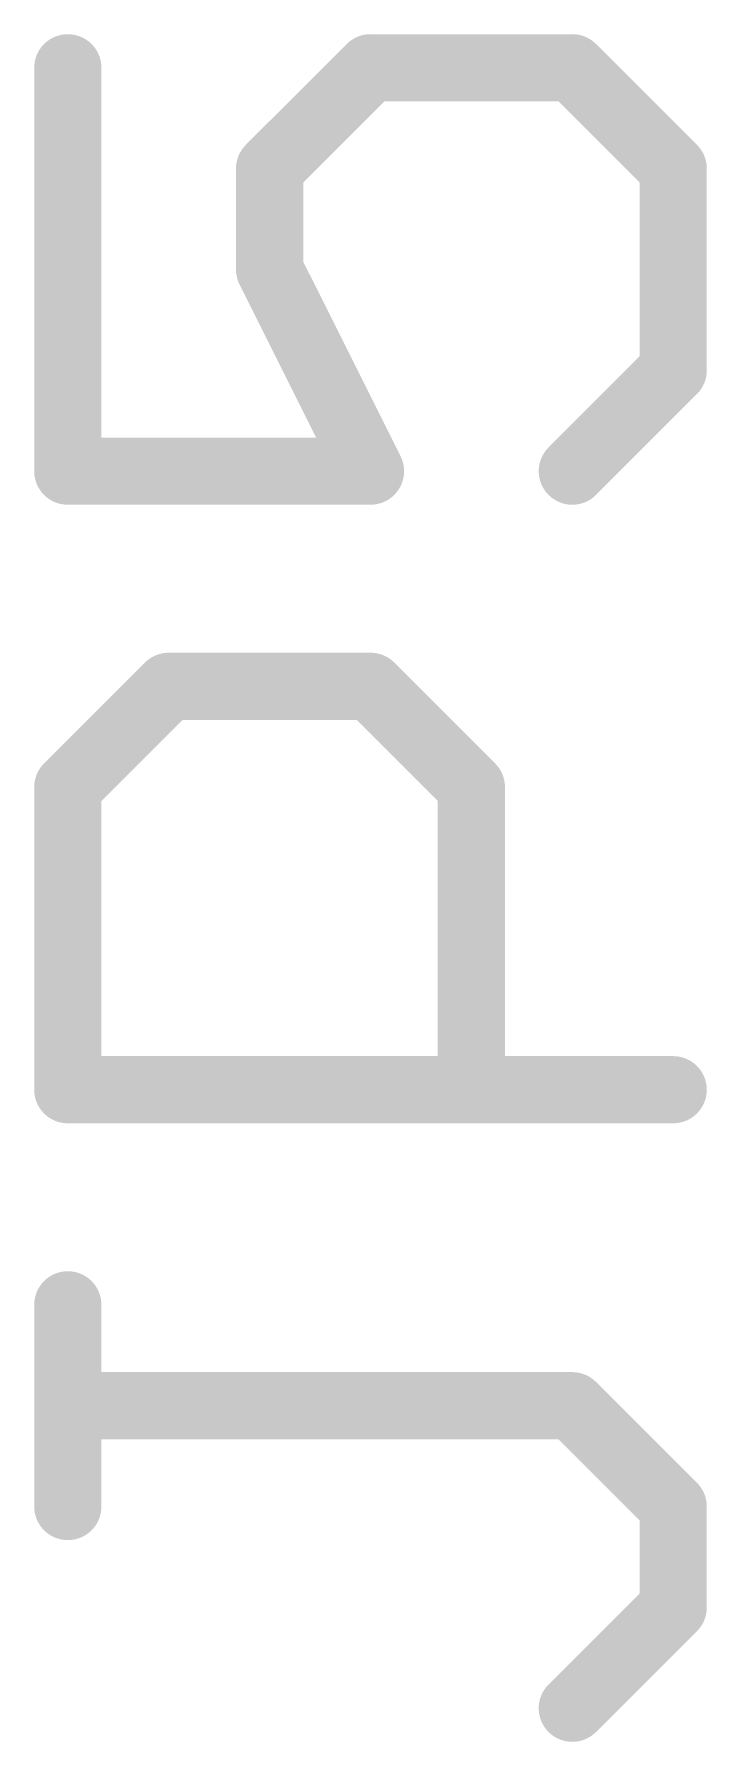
# Model space of a CAD drawing. Extents: x -22 to 85, y -18 to 35.
# Drawn here: x -1.83 to -0.559, y 3.734 to 6.962 of the extents above; entities that cross this region are included whole.
import ezdxf

# ---------------------------------------------------------------- set-up
doc = ezdxf.new("R2010")
doc.units = 0
doc.layers.add('25', color=253, linetype='CONTINUOUS')

msp = doc.modelspace()

# ---------------------------------------------------------------- linework, layer by layer
at = {"layer": '25', "const_width": 0.127}
for points in [[(-1.7663, 6.8987), (-1.7663, 6.1361)], [(-1.385, 6.7081), (-1.1943, 6.8987)], [(-1.1943, 6.8987), (-0.813, 6.8987)], [(-0.813, 6.8987), (-0.6223, 6.7081)], [(-1.385, 6.5174), (-1.385, 6.7081)], [(-0.6223, 6.7081), (-0.6223, 6.3268)], [(-1.1943, 6.1361), (-1.385, 6.5174)], [(-0.6223, 6.3268), (-0.813, 6.1361)], [(-1.7663, 6.1361), (-1.1943, 6.1361)], [(-1.7663, 5.5387), (-1.5756, 5.7293)], [(-1.5756, 5.7293), (-1.1943, 5.7293)], [(-1.1943, 5.7293), (-1.0036, 5.5387)], [(-1.7663, 4.9667), (-1.7663, 5.5387)], [(-1.0036, 5.5387), (-1.0036, 4.9667)], [(-0.6223, 4.9667), (-1.7663, 4.9667)], [(-1.7663, 4.1786), (-1.7663, 4.56)], [(-0.813, 4.3693), (-1.7663, 4.3693)], [(-0.6223, 4.1786), (-0.813, 4.3693)], [(-0.6223, 3.988), (-0.6223, 4.1786)], [(-0.813, 3.7973), (-0.6223, 3.988)]]:
    msp.add_lwpolyline(points, dxfattribs=at)
at = {"layer": '25', "const_width": 0.0635}
for points in [[(-1.7345, 6.8987, 1), (-1.798, 6.8987)], [(-1.1943, 6.9305, 1), (-1.1943, 6.867)], [(-1.1718, 6.8763, 1), (-1.2167, 6.9212)], [(-0.7905, 6.9212, 1), (-0.8354, 6.8763)], [(-0.813, 6.867, 1), (-0.813, 6.9305)], [(-1.3532, 6.7081, 1), (-1.4167, 6.7081)], [(-1.4074, 6.7305, 1), (-1.3625, 6.6856)], [(-0.5906, 6.7081, 1), (-0.6541, 6.7081)], [(-0.6448, 6.6856, 1), (-0.5998, 6.7305)], [(-1.3566, 6.5316, 1), (-1.4133, 6.5032)], [(-1.4167, 6.5174, 1), (-1.3532, 6.5174)], [(-0.5998, 6.3043, 1), (-0.6448, 6.3492)], [(-0.6541, 6.3268, 1), (-0.5906, 6.3268)], [(-1.7663, 6.1678, 1), (-1.7663, 6.1043)], [(-1.1943, 6.1043, 1), (-1.1943, 6.1678)], [(-1.798, 6.1361, 1), (-1.7345, 6.1361)], [(-1.2227, 6.1219, 1), (-1.1659, 6.1503)], [(-0.8354, 6.1585, 1), (-0.7905, 6.1136)], [(-1.5756, 5.7611, 1), (-1.5756, 5.6976)], [(-1.5532, 5.7069, 1), (-1.5981, 5.7518)], [(-1.1718, 5.7518, 1), (-1.2167, 5.7069)], [(-1.1943, 5.6976, 1), (-1.1943, 5.7611)], [(-1.7345, 5.5387, 1), (-1.798, 5.5387)], [(-1.7887, 5.5611, 1), (-1.7438, 5.5162)], [(-0.9719, 5.5387, 1), (-1.0354, 5.5387)], [(-1.0261, 5.5162, 1), (-0.9812, 5.5611)], [(-1.7663, 4.9984, 1), (-1.7663, 4.9349)], [(-0.6223, 4.9349, 1), (-0.6223, 4.9984)], [(-1.798, 4.9667, 1), (-1.7345, 4.9667)], [(-1.0354, 4.9667, 1), (-0.9719, 4.9667)], [(-1.7345, 4.56, 1), (-1.798, 4.56)], [(-1.7663, 4.401, 1), (-1.7663, 4.3375)], [(-0.7905, 4.3917, 1), (-0.8354, 4.3468)], [(-0.813, 4.3375, 1), (-0.813, 4.401)], [(-0.5906, 4.1786, 1), (-0.6541, 4.1786)], [(-0.6448, 4.1562, 1), (-0.5998, 4.2011)], [(-1.798, 4.1786, 1), (-1.7345, 4.1786)], [(-0.5998, 3.9655, 1), (-0.6448, 4.0104)], [(-0.6541, 3.988, 1), (-0.5906, 3.988)], [(-0.8354, 3.8198, 1), (-0.7905, 3.7748)]]:
    msp.add_lwpolyline(points, format="xyb", dxfattribs=at)

doc.saveas('drawing.dxf')
